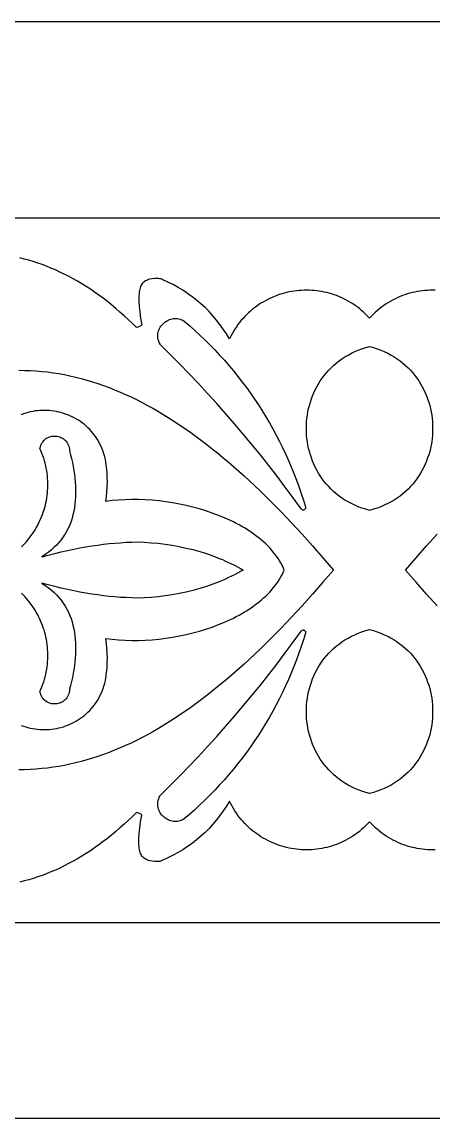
# Model space of a CAD drawing. Extents: x 1274 to 2074, y -191 to -51.
# Drawn here: x 1565 to 1617.6, y -190.5 to -50.5 of the extents above; entities that cross this region are included whole.
import ezdxf

# ---------------------------------------------------------------- set-up
doc = ezdxf.new("R2010")
doc.units = 0
doc.layers.add('LAYER_1', color=18, linetype='CONTINUOUS')

msp = doc.modelspace()

# ---------------------------------------------------------------- linework, layer by layer
at = {"layer": 'LAYER_1'}
for points in [[(2074.4, -190.54), (2074.4, -50.54), (1274.4, -50.54), (1274.4, -190.54)], [(1582.69, -91.71), (1582.59, -91.5), (1582.51, -91.31), (1582.46, -91.11), (1582.42, -90.91), (1582.4, -90.72), (1582.4, -90.54), (1582.41, -90.35), (1582.44, -90.18), (1582.49, -90.01), (1582.55, -89.84), (1582.62, -89.68), (1582.7, -89.53), (1582.8, -89.38), (1582.91, -89.25), (1583.03, -89.12), (1583.15, -89), (1583.29, -88.89), (1583.43, -88.79), (1583.58, -88.7), (1583.74, -88.62), (1583.9, -88.56), (1584.06, -88.5), (1584.23, -88.46), (1584.4, -88.43), (1584.57, -88.42), (1584.74, -88.42), (1584.92, -88.43), (1585.09, -88.46), (1585.26, -88.51), (1585.43, -88.57), (1585.59, -88.65), (1585.75, -88.74), (1586.44, -89.33), (1587.11, -89.93), (1587.77, -90.54), (1588.42, -91.16), (1589.06, -91.79), (1589.69, -92.44), (1590.3, -93.09), (1590.9, -93.76), (1591.49, -94.43), (1592.07, -95.12), (1592.63, -95.82), (1593.18, -96.53), (1593.72, -97.24), (1594.24, -97.97), (1594.75, -98.71), (1595.25, -99.45), (1595.73, -100.21), (1596.2, -100.97), (1596.66, -101.74), (1597.1, -102.52), (1597.53, -103.31), (1597.94, -104.11), (1598.34, -104.91), (1598.72, -105.72), (1599.09, -106.54), (1599.45, -107.37), (1599.79, -108.2), (1600.12, -109.05), (1600.43, -109.89), (1600.72, -110.75), (1601, -111.61), (1601.27, -112.48), (1601.28, -112.54), (1601.28, -112.6), (1601.28, -112.65), (1601.26, -112.7), (1601.23, -112.75), (1601.2, -112.79), (1601.16, -112.82), (1601.11, -112.85), (1601.06, -112.87), (1601.01, -112.88), (1600.96, -112.88), (1600.91, -112.87), (1600.86, -112.85), (1600.81, -112.82), (1600.77, -112.78), (1600.73, -112.73), (1599.72, -111.33), (1598.69, -109.95), (1597.64, -108.57), (1596.58, -107.2), (1595.51, -105.85), (1594.42, -104.51), (1593.32, -103.18), (1592.2, -101.87), (1591.07, -100.56), (1589.92, -99.27), (1588.76, -97.99), (1587.59, -96.73), (1586.4, -95.47), (1585.2, -94.23), (1583.99, -93.01), (1582.76, -91.79)], [(1609.46, -112.93), (1608.97, -112.79), (1608.48, -112.64), (1608.02, -112.46), (1607.57, -112.27), (1607.14, -112.06), (1606.72, -111.84), (1606.32, -111.6), (1605.93, -111.35), (1605.56, -111.09), (1605.21, -110.81), (1604.87, -110.52), (1604.54, -110.21), (1604.24, -109.89), (1603.94, -109.57), (1603.67, -109.23), (1603.41, -108.88), (1603.16, -108.53), (1602.94, -108.16), (1602.72, -107.79), (1602.53, -107.41), (1602.34, -107.02), (1602.18, -106.63), (1602.03, -106.23), (1601.9, -105.82), (1601.78, -105.41), (1601.67, -105), (1601.59, -104.58), (1601.52, -104.16), (1601.46, -103.74), (1601.42, -103.31), (1601.4, -102.89), (1601.39, -102.46), (1601.4, -102.03), (1601.42, -101.61), (1601.46, -101.18), (1601.52, -100.76), (1601.59, -100.34), (1601.67, -99.92), (1601.78, -99.51), (1601.9, -99.1), (1602.03, -98.69), (1602.18, -98.29), (1602.34, -97.9), (1602.53, -97.51), (1602.72, -97.13), (1602.94, -96.76), (1603.16, -96.39), (1603.41, -96.04), (1603.67, -95.69), (1603.94, -95.35), (1604.24, -95.02), (1604.54, -94.71), (1604.87, -94.4), (1605.21, -94.11), (1605.56, -93.83), (1605.93, -93.57), (1606.32, -93.32), (1606.72, -93.08), (1607.14, -92.85), (1607.57, -92.65), (1608.02, -92.46), (1608.48, -92.28), (1608.97, -92.13), (1609.46, -91.99), (1609.96, -92.13), (1610.44, -92.28), (1610.9, -92.46), (1611.35, -92.65), (1611.79, -92.85), (1612.21, -93.08), (1612.61, -93.32), (1612.99, -93.57), (1613.36, -93.83), (1613.72, -94.11), (1614.06, -94.4), (1614.38, -94.71), (1614.69, -95.02), (1614.98, -95.35), (1615.26, -95.69), (1615.52, -96.04), (1615.76, -96.39), (1615.99, -96.76), (1616.2, -97.13), (1616.4, -97.51), (1616.58, -97.9), (1616.75, -98.29), (1616.89, -98.69), (1617.03, -99.1), (1617.15, -99.51), (1617.25, -99.92), (1617.34, -100.34), (1617.41, -100.76), (1617.46, -101.18), (1617.5, -101.61), (1617.53, -102.03), (1617.53, -102.46), (1617.53, -102.89), (1617.5, -103.31), (1617.46, -103.74), (1617.41, -104.16), (1617.34, -104.58), (1617.25, -105), (1617.15, -105.41), (1617.03, -105.82), (1616.89, -106.23), (1616.75, -106.63), (1616.58, -107.02), (1616.4, -107.41), (1616.2, -107.79), (1615.99, -108.16), (1615.76, -108.53), (1615.52, -108.88), (1615.26, -109.23), (1614.98, -109.57), (1614.69, -109.89), (1614.38, -110.21), (1614.06, -110.52), (1613.72, -110.81), (1613.36, -111.09), (1612.99, -111.35), (1612.61, -111.6), (1612.21, -111.84), (1611.79, -112.06), (1611.35, -112.27), (1610.9, -112.46), (1610.44, -112.64), (1609.96, -112.79)], [(1585.75, -152.34), (1585.59, -152.43), (1585.43, -152.51), (1585.26, -152.57), (1585.09, -152.62), (1584.92, -152.65), (1584.74, -152.66), (1584.57, -152.66), (1584.4, -152.64), (1584.23, -152.62), (1584.06, -152.57), (1583.9, -152.52), (1583.74, -152.45), (1583.58, -152.38), (1583.43, -152.29), (1583.29, -152.19), (1583.15, -152.08), (1583.03, -151.96), (1582.91, -151.83), (1582.8, -151.69), (1582.7, -151.55), (1582.62, -151.4), (1582.55, -151.24), (1582.49, -151.07), (1582.44, -150.9), (1582.41, -150.72), (1582.4, -150.54), (1582.4, -150.35), (1582.42, -150.16), (1582.46, -149.97), (1582.51, -149.77), (1582.59, -149.57), (1582.69, -149.37), (1582.76, -149.28), (1583.99, -148.07), (1585.2, -146.84), (1586.4, -145.6), (1587.59, -144.35), (1588.76, -143.08), (1589.92, -141.81), (1591.07, -140.51), (1592.2, -139.21), (1593.32, -137.89), (1594.42, -136.57), (1595.51, -135.23), (1596.58, -133.87), (1597.64, -132.51), (1598.69, -131.13), (1599.72, -129.74), (1600.73, -128.34), (1600.77, -128.29), (1600.81, -128.25), (1600.86, -128.22), (1600.91, -128.21), (1600.96, -128.2), (1601.01, -128.2), (1601.06, -128.21), (1601.11, -128.23), (1601.16, -128.26), (1601.2, -128.29), (1601.23, -128.33), (1601.26, -128.37), (1601.28, -128.42), (1601.28, -128.48), (1601.28, -128.54), (1601.27, -128.6), (1601, -129.47), (1600.72, -130.33), (1600.43, -131.18), (1600.12, -132.03), (1599.79, -132.87), (1599.45, -133.71), (1599.09, -134.53), (1598.72, -135.35), (1598.34, -136.17), (1597.94, -136.97), (1597.53, -137.77), (1597.1, -138.56), (1596.66, -139.34), (1596.2, -140.11), (1595.73, -140.87), (1595.25, -141.63), (1594.75, -142.37), (1594.24, -143.11), (1593.72, -143.83), (1593.18, -144.55), (1592.63, -145.26), (1592.07, -145.96), (1591.49, -146.64), (1590.9, -147.32), (1590.3, -147.99), (1589.69, -148.64), (1589.06, -149.29), (1588.42, -149.92), (1587.77, -150.54), (1587.11, -151.15), (1586.44, -151.75)], [(1609.46, -149.09), (1608.97, -148.95), (1608.48, -148.79), (1608.02, -148.62), (1607.57, -148.43), (1607.14, -148.22), (1606.72, -148), (1606.32, -147.76), (1605.93, -147.51), (1605.56, -147.24), (1605.21, -146.96), (1604.87, -146.67), (1604.54, -146.37), (1604.24, -146.05), (1603.94, -145.73), (1603.67, -145.39), (1603.41, -145.04), (1603.16, -144.68), (1602.94, -144.32), (1602.72, -143.95), (1602.53, -143.56), (1602.34, -143.18), (1602.18, -142.78), (1602.03, -142.38), (1601.9, -141.98), (1601.78, -141.57), (1601.67, -141.15), (1601.59, -140.74), (1601.52, -140.32), (1601.46, -139.89), (1601.42, -139.47), (1601.4, -139.04), (1601.39, -138.62), (1601.4, -138.19), (1601.42, -137.77), (1601.46, -137.34), (1601.52, -136.92), (1601.59, -136.5), (1601.67, -136.08), (1601.78, -135.67), (1601.9, -135.26), (1602.03, -134.85), (1602.18, -134.45), (1602.34, -134.06), (1602.53, -133.67), (1602.72, -133.29), (1602.94, -132.92), (1603.16, -132.55), (1603.41, -132.19), (1603.67, -131.85), (1603.94, -131.51), (1604.24, -131.18), (1604.54, -130.87), (1604.87, -130.56), (1605.21, -130.27), (1605.56, -129.99), (1605.93, -129.72), (1606.32, -129.47), (1606.72, -129.23), (1607.14, -129.01), (1607.57, -128.81), (1608.02, -128.61), (1608.48, -128.44), (1608.97, -128.28), (1609.46, -128.15), (1609.96, -128.28), (1610.44, -128.44), (1610.9, -128.61), (1611.35, -128.81), (1611.79, -129.01), (1612.21, -129.23), (1612.61, -129.47), (1612.99, -129.72), (1613.36, -129.99), (1613.72, -130.27), (1614.06, -130.56), (1614.38, -130.87), (1614.69, -131.18), (1614.98, -131.51), (1615.26, -131.85), (1615.52, -132.19), (1615.76, -132.55), (1615.99, -132.92), (1616.2, -133.29), (1616.4, -133.67), (1616.58, -134.06), (1616.75, -134.45), (1616.89, -134.85), (1617.03, -135.26), (1617.15, -135.67), (1617.25, -136.08), (1617.34, -136.5), (1617.41, -136.92), (1617.46, -137.34), (1617.5, -137.77), (1617.53, -138.19), (1617.53, -138.62), (1617.53, -139.04), (1617.5, -139.47), (1617.46, -139.89), (1617.41, -140.32), (1617.34, -140.74), (1617.25, -141.15), (1617.15, -141.57), (1617.03, -141.98), (1616.89, -142.38), (1616.75, -142.78), (1616.58, -143.18), (1616.4, -143.56), (1616.2, -143.95), (1615.99, -144.32), (1615.76, -144.68), (1615.52, -145.04), (1615.26, -145.39), (1614.98, -145.73), (1614.69, -146.05), (1614.38, -146.37), (1614.06, -146.67), (1613.72, -146.96), (1613.36, -147.24), (1612.99, -147.51), (1612.61, -147.76), (1612.21, -148), (1611.79, -148.22), (1611.35, -148.43), (1610.9, -148.62), (1610.44, -148.79), (1609.96, -148.95)]]:
    msp.add_lwpolyline(points, close=True, dxfattribs=at)
for points in [[(1348.71, -75.54), (2000.1, -75.54)], [(1617.83, -84.81), (1617.51, -84.8), (1617.18, -84.81), (1616.86, -84.82), (1616.54, -84.84), (1616.22, -84.88), (1615.89, -84.92), (1615.57, -84.97), (1615.25, -85.04), (1614.94, -85.11), (1614.62, -85.19), (1614.31, -85.28), (1613.99, -85.38), (1613.68, -85.49), (1613.38, -85.61), (1613.07, -85.75), (1612.77, -85.89), (1612.47, -86.04), (1612.17, -86.2), (1611.88, -86.37), (1611.6, -86.55), (1611.31, -86.74), (1611.03, -86.94), (1610.76, -87.15), (1610.49, -87.38), (1610.22, -87.61), (1609.96, -87.85), (1609.71, -88.1), (1609.46, -88.37), (1609.21, -88.1), (1608.96, -87.85), (1608.7, -87.61), (1608.44, -87.38), (1608.17, -87.15), (1607.89, -86.94), (1607.61, -86.74), (1607.33, -86.55), (1607.04, -86.37), (1606.75, -86.2), (1606.45, -86.04), (1606.16, -85.89), (1605.85, -85.75), (1605.55, -85.61), (1605.24, -85.49), (1604.93, -85.38), (1604.62, -85.28), (1604.3, -85.19), (1603.99, -85.11), (1603.67, -85.04), (1603.35, -84.97), (1603.03, -84.92), (1602.71, -84.88), (1602.39, -84.84), (1602.06, -84.82), (1601.74, -84.81), (1601.42, -84.8), (1601.1, -84.81), (1600.77, -84.82), (1600.45, -84.84), (1600.13, -84.88), (1599.81, -84.92), (1599.49, -84.97), (1599.18, -85.03), (1598.86, -85.1), (1598.55, -85.18), (1598.24, -85.27), (1597.93, -85.37), (1597.63, -85.47), (1597.32, -85.59), (1597.02, -85.72), (1596.73, -85.85), (1596.44, -85.99), (1596.15, -86.14), (1595.86, -86.31), (1595.58, -86.48), (1595.31, -86.65), (1595.04, -86.84), (1594.77, -87.04), (1594.51, -87.24), (1594.26, -87.46), (1594.01, -87.68), (1593.76, -87.91), (1593.53, -88.15), (1593.3, -88.4), (1593.07, -88.65), (1592.85, -88.92), (1592.64, -89.19), (1592.44, -89.47), (1592.25, -89.76), (1592.06, -90.06), (1591.88, -90.37), (1591.71, -90.69), (1591.54, -91.01), (1591.17, -90.38), (1590.76, -89.78), (1590.34, -89.19), (1589.89, -88.62), (1589.43, -88.07), (1588.94, -87.54), (1588.43, -87.03), (1587.9, -86.54), (1587.35, -86.07), (1586.78, -85.63), (1586.2, -85.21), (1585.59, -84.81), (1584.98, -84.44), (1584.34, -84.09), (1583.69, -83.77), (1583.03, -83.47), (1582.91, -83.41), (1582.79, -83.36), (1582.67, -83.33), (1582.54, -83.3), (1582.41, -83.29), (1582.29, -83.28), (1582.16, -83.29), (1582.03, -83.31), (1581.68, -83.35), (1581.36, -83.41), (1581.21, -83.45), (1581.07, -83.5), (1580.94, -83.55), (1580.82, -83.61), (1580.71, -83.69), (1580.6, -83.77), (1580.5, -83.86), (1580.41, -83.96), (1580.33, -84.07), (1580.26, -84.2), (1580.2, -84.33), (1580.14, -84.49), (1580.09, -84.65), (1580.05, -84.83), (1580.02, -85.02), (1580, -85.24), (1579.98, -85.46), (1579.97, -85.71), (1579.97, -85.97), (1579.98, -86.25), (1580.02, -86.87), (1580.1, -87.57), (1580.2, -88.36), (1580.34, -89.24), (1580.21, -89.35), (1580.05, -89.44), (1579.86, -89.51), (1579.66, -89.56), (1579.14, -89.05), (1578.61, -88.55), (1578.09, -88.06), (1577.56, -87.59), (1577.03, -87.13), (1576.49, -86.69), (1575.96, -86.26), (1575.41, -85.84), (1574.87, -85.44), (1574.32, -85.06), (1573.78, -84.68), (1573.22, -84.32), (1572.67, -83.98), (1572.11, -83.65), (1571.56, -83.34), (1571, -83.03), (1570.44, -82.75), (1569.87, -82.48), (1569.31, -82.22), (1568.74, -81.98), (1568.18, -81.75), (1567.61, -81.53), (1567.04, -81.33), (1566.47, -81.15), (1565.9, -80.98), (1565.32, -80.83), (1564.75, -80.69)], [(1564.62, -95.03), (1565.36, -95.04), (1566.09, -95.06), (1566.82, -95.11), (1567.55, -95.17), (1568.28, -95.25), (1569.01, -95.34), (1569.73, -95.46), (1570.45, -95.59), (1571.17, -95.73), (1571.89, -95.9), (1572.61, -96.08), (1573.32, -96.28), (1574.03, -96.49), (1574.75, -96.72), (1575.46, -96.97), (1576.16, -97.23), (1576.87, -97.51), (1577.57, -97.81), (1578.28, -98.12), (1578.98, -98.44), (1579.68, -98.78), (1580.38, -99.14), (1581.08, -99.51), (1581.77, -99.89), (1582.47, -100.29), (1583.16, -100.7), (1583.85, -101.13), (1584.54, -101.57), (1585.23, -102.03), (1585.92, -102.5), (1586.61, -102.98), (1587.3, -103.48), (1587.98, -103.99), (1588.67, -104.51), (1589.35, -105.05), (1590.03, -105.59), (1590.71, -106.15), (1591.39, -106.73), (1592.07, -107.31), (1592.75, -107.91), (1593.43, -108.52), (1594.11, -109.14), (1594.78, -109.77), (1595.46, -110.42), (1596.13, -111.07), (1596.81, -111.74), (1597.48, -112.42), (1598.15, -113.1), (1598.82, -113.8), (1599.49, -114.51), (1600.84, -115.96), (1602.18, -117.45), (1603.51, -118.97), (1604.85, -120.54), (1603.51, -122.1), (1602.18, -123.63), (1600.84, -125.12), (1599.49, -126.57), (1598.82, -127.28), (1598.15, -127.97), (1597.48, -128.66), (1596.81, -129.34), (1596.13, -130.01), (1595.46, -130.66), (1594.78, -131.3), (1594.11, -131.94), (1593.43, -132.56), (1592.75, -133.17), (1592.07, -133.76), (1591.39, -134.35), (1590.71, -134.92), (1590.03, -135.48), (1589.35, -136.03), (1588.67, -136.57), (1587.98, -137.09), (1587.3, -137.6), (1586.61, -138.1), (1585.92, -138.58), (1585.23, -139.05), (1584.54, -139.5), (1583.85, -139.95), (1583.16, -140.37), (1582.47, -140.79), (1581.77, -141.19), (1581.08, -141.57), (1580.38, -141.94), (1579.68, -142.3), (1578.98, -142.64), (1578.28, -142.96), (1577.57, -143.27), (1576.87, -143.57), (1576.16, -143.84), (1575.46, -144.11), (1574.75, -144.35), (1574.03, -144.59), (1573.32, -144.8), (1572.61, -145), (1571.89, -145.18), (1571.17, -145.34), (1570.45, -145.49), (1569.73, -145.62), (1569.01, -145.74), (1568.28, -145.83), (1567.55, -145.91), (1566.82, -145.97), (1566.09, -146.01), (1565.36, -146.04), (1564.62, -146.04)], [(1564.92, -140.38), (1565.21, -140.49), (1565.51, -140.58), (1565.8, -140.66), (1566.1, -140.74), (1566.4, -140.8), (1566.7, -140.84), (1567, -140.88), (1567.31, -140.91), (1567.61, -140.92), (1567.92, -140.92), (1568.22, -140.92), (1568.52, -140.9), (1568.83, -140.87), (1569.13, -140.83), (1569.43, -140.77), (1569.73, -140.71), (1570.02, -140.64), (1570.32, -140.55), (1570.61, -140.46), (1570.89, -140.35), (1571.17, -140.23), (1571.45, -140.1), (1571.72, -139.96), (1571.99, -139.81), (1572.26, -139.65), (1572.51, -139.48), (1572.76, -139.3), (1573.01, -139.11), (1573.24, -138.91), (1573.47, -138.7), (1573.69, -138.47), (1573.91, -138.24), (1574.11, -138), (1574.31, -137.74), (1574.5, -137.48), (1574.67, -137.21), (1574.84, -136.92), (1575, -136.63), (1575.14, -136.33), (1575.28, -136.01), (1575.4, -135.69), (1575.51, -135.36), (1575.61, -135.01), (1575.7, -134.66), (1575.77, -134.3), (1575.85, -133.67), (1575.91, -133.05), (1575.94, -132.42), (1575.95, -131.79), (1575.93, -131.17), (1575.89, -130.54), (1575.83, -129.91), (1575.74, -129.29), (1576.55, -129.39), (1577.38, -129.47), (1578.22, -129.52), (1579.07, -129.54), (1579.93, -129.53), (1580.8, -129.5), (1581.67, -129.44), (1582.55, -129.36), (1583.42, -129.25), (1584.29, -129.12), (1585.16, -128.96), (1586.02, -128.78), (1586.88, -128.57), (1587.72, -128.34), (1588.55, -128.09), (1589.36, -127.82), (1590.16, -127.52), (1590.93, -127.2), (1591.69, -126.86), (1592.06, -126.68), (1592.42, -126.49), (1592.78, -126.3), (1593.13, -126.11), (1593.47, -125.9), (1593.8, -125.7), (1594.13, -125.49), (1594.45, -125.27), (1594.76, -125.05), (1595.07, -124.82), (1595.36, -124.59), (1595.65, -124.35), (1595.92, -124.11), (1596.19, -123.87), (1596.45, -123.62), (1596.7, -123.36), (1596.93, -123.1), (1597.16, -122.83), (1597.37, -122.56), (1597.58, -122.29), (1597.77, -122.01), (1597.95, -121.72), (1598.12, -121.43), (1598.28, -121.14), (1598.43, -120.84), (1598.56, -120.54), (1598.43, -120.24), (1598.28, -119.94), (1598.12, -119.64), (1597.95, -119.36), (1597.77, -119.07), (1597.58, -118.79), (1597.37, -118.52), (1597.16, -118.24), (1596.93, -117.98), (1596.7, -117.72), (1596.45, -117.46), (1596.19, -117.21), (1595.92, -116.96), (1595.65, -116.72), (1595.36, -116.49), (1595.07, -116.25), (1594.76, -116.03), (1594.45, -115.81), (1594.13, -115.59), (1593.8, -115.38), (1593.47, -115.17), (1593.13, -114.97), (1592.78, -114.78), (1592.42, -114.59), (1592.06, -114.4), (1591.69, -114.22), (1590.93, -113.88), (1590.16, -113.56), (1589.36, -113.26), (1588.55, -112.99), (1587.72, -112.73), (1586.88, -112.5), (1586.02, -112.3), (1585.16, -112.12), (1584.29, -111.96), (1583.42, -111.83), (1582.55, -111.72), (1581.67, -111.64), (1580.8, -111.58), (1579.93, -111.55), (1579.07, -111.54), (1578.22, -111.56), (1577.38, -111.61), (1576.55, -111.68), (1575.74, -111.78), (1575.83, -111.16), (1575.89, -110.54), (1575.93, -109.91), (1575.95, -109.28), (1575.94, -108.66), (1575.91, -108.03), (1575.85, -107.4), (1575.77, -106.78), (1575.7, -106.42), (1575.61, -106.07), (1575.51, -105.72), (1575.4, -105.39), (1575.28, -105.07), (1575.14, -104.75), (1575, -104.45), (1574.84, -104.15), (1574.67, -103.87), (1574.5, -103.6), (1574.31, -103.33), (1574.11, -103.08), (1573.91, -102.84), (1573.69, -102.6), (1573.47, -102.38), (1573.24, -102.17), (1573.01, -101.97), (1572.76, -101.78), (1572.51, -101.59), (1572.26, -101.42), (1571.99, -101.26), (1571.72, -101.11), (1571.45, -100.97), (1571.17, -100.85), (1570.89, -100.73), (1570.61, -100.62), (1570.32, -100.53), (1570.02, -100.44), (1569.73, -100.37), (1569.43, -100.3), (1569.13, -100.25), (1568.83, -100.21), (1568.52, -100.18), (1568.22, -100.16), (1567.92, -100.15), (1567.61, -100.16), (1567.31, -100.17), (1567, -100.2), (1566.7, -100.23), (1566.4, -100.28), (1566.1, -100.34), (1565.8, -100.41), (1565.51, -100.5), (1565.21, -100.59), (1564.92, -100.7)], [(1564.96, -117.6), (1565.18, -117.38), (1565.39, -117.15), (1565.6, -116.92), (1565.8, -116.68), (1566, -116.44), (1566.18, -116.19), (1566.36, -115.94), (1566.54, -115.68), (1566.7, -115.42), (1566.86, -115.15), (1567.01, -114.88), (1567.15, -114.6), (1567.29, -114.32), (1567.42, -114.04), (1567.54, -113.75), (1567.65, -113.46), (1567.75, -113.17), (1567.85, -112.87), (1567.94, -112.57), (1568.02, -112.27), (1568.09, -111.97), (1568.15, -111.66), (1568.2, -111.35), (1568.25, -111.04), (1568.28, -110.73), (1568.31, -110.41), (1568.33, -110.1), (1568.34, -109.78), (1568.34, -109.46), (1568.33, -109.14), (1568.31, -108.82), (1568.28, -108.5), (1568.25, -108.18), (1568.2, -107.86), (1568.14, -107.54), (1568.08, -107.22), (1568, -106.9), (1567.91, -106.58), (1567.82, -106.26), (1567.71, -105.94), (1567.59, -105.62), (1567.46, -105.31), (1567.33, -104.99), (1567.38, -104.79), (1567.44, -104.6), (1567.52, -104.42), (1567.61, -104.26), (1567.72, -104.12), (1567.83, -103.99), (1567.96, -103.87), (1568.09, -103.76), (1568.24, -103.67), (1568.38, -103.6), (1568.54, -103.54), (1568.7, -103.49), (1568.86, -103.46), (1569.03, -103.44), (1569.19, -103.43), (1569.36, -103.44), (1569.52, -103.46), (1569.69, -103.49), (1569.85, -103.54), (1570, -103.6), (1570.15, -103.67), (1570.3, -103.76), (1570.43, -103.85), (1570.56, -103.97), (1570.67, -104.09), (1570.78, -104.23), (1570.87, -104.38), (1570.95, -104.54), (1571.02, -104.71), (1571.07, -104.9), (1571.1, -105.09), (1571.12, -105.3), (1571.25, -105.81), (1571.37, -106.31), (1571.48, -106.81), (1571.58, -107.31), (1571.67, -107.81), (1571.74, -108.31), (1571.8, -108.8), (1571.84, -109.29), (1571.88, -109.78), (1571.89, -110.26), (1571.89, -110.74), (1571.88, -111.21), (1571.85, -111.68), (1571.8, -112.14), (1571.74, -112.59), (1571.65, -113.04), (1571.55, -113.48), (1571.43, -113.91), (1571.3, -114.34), (1571.14, -114.75), (1570.96, -115.15), (1570.76, -115.55), (1570.54, -115.93), (1570.3, -116.31), (1570.04, -116.67), (1569.76, -117.02), (1569.45, -117.36), (1569.12, -117.68), (1568.76, -118), (1568.38, -118.3), (1567.98, -118.58), (1567.55, -118.85), (1568.39, -118.63), (1569.23, -118.42), (1570.05, -118.22), (1570.85, -118.04), (1571.65, -117.87), (1572.43, -117.72), (1573.2, -117.58), (1573.96, -117.46), (1574.71, -117.35), (1575.45, -117.25), (1576.18, -117.17), (1576.91, -117.1), (1577.63, -117.05), (1578.35, -117), (1579.07, -116.98), (1579.78, -116.96), (1580.66, -116.99), (1581.55, -117.05), (1582.44, -117.13), (1583.34, -117.24), (1584.23, -117.38), (1585.12, -117.54), (1586.01, -117.73), (1586.88, -117.94), (1587.75, -118.18), (1588.6, -118.45), (1589.44, -118.74), (1590.26, -119.05), (1590.66, -119.21), (1591.06, -119.39), (1591.45, -119.56), (1591.83, -119.75), (1592.21, -119.94), (1592.58, -120.13), (1592.95, -120.33), (1593.3, -120.54), (1592.95, -120.75), (1592.58, -120.95), (1592.21, -121.14), (1591.83, -121.33), (1591.45, -121.51), (1591.06, -121.69), (1590.66, -121.86), (1590.26, -122.03), (1589.44, -122.34), (1588.6, -122.63), (1587.75, -122.9), (1586.88, -123.14), (1586.01, -123.35), (1585.12, -123.54), (1584.23, -123.7), (1583.34, -123.84), (1582.44, -123.95), (1581.55, -124.03), (1580.66, -124.09), (1579.78, -124.12), (1579.07, -124.1), (1578.35, -124.07), (1577.63, -124.03), (1576.91, -123.98), (1576.18, -123.91), (1575.45, -123.83), (1574.71, -123.73), (1573.96, -123.62), (1573.2, -123.49), (1572.43, -123.36), (1571.65, -123.2), (1570.85, -123.04), (1570.05, -122.86), (1569.23, -122.66), (1568.39, -122.45), (1567.55, -122.23), (1567.98, -122.5), (1568.38, -122.78), (1568.76, -123.08), (1569.12, -123.39), (1569.45, -123.72), (1569.76, -124.06), (1570.04, -124.41), (1570.3, -124.77), (1570.54, -125.14), (1570.76, -125.53), (1570.96, -125.92), (1571.14, -126.33), (1571.3, -126.74), (1571.43, -127.17), (1571.55, -127.6), (1571.65, -128.04), (1571.74, -128.48), (1571.8, -128.94), (1571.85, -129.4), (1571.88, -129.86), (1571.89, -130.34), (1571.89, -130.81), (1571.88, -131.3), (1571.84, -131.78), (1571.8, -132.27), (1571.74, -132.77), (1571.67, -133.26), (1571.58, -133.76), (1571.48, -134.26), (1571.37, -134.77), (1571.25, -135.27), (1571.12, -135.77), (1571.1, -135.98), (1571.07, -136.18), (1571.02, -136.37), (1570.95, -136.54), (1570.87, -136.7), (1570.78, -136.85), (1570.67, -136.99), (1570.56, -137.11), (1570.43, -137.22), (1570.3, -137.32), (1570.15, -137.41), (1570, -137.48), (1569.85, -137.54), (1569.69, -137.59), (1569.52, -137.62), (1569.36, -137.64), (1569.19, -137.65), (1569.03, -137.64), (1568.86, -137.62), (1568.7, -137.59), (1568.54, -137.54), (1568.38, -137.48), (1568.24, -137.4), (1568.09, -137.31), (1567.96, -137.21), (1567.83, -137.09), (1567.72, -136.96), (1567.61, -136.81), (1567.52, -136.65), (1567.44, -136.48), (1567.38, -136.29), (1567.33, -136.08), (1567.46, -135.77), (1567.59, -135.45), (1567.71, -135.14), (1567.82, -134.82), (1567.91, -134.5), (1568, -134.18), (1568.08, -133.86), (1568.14, -133.54), (1568.2, -133.22), (1568.25, -132.9), (1568.28, -132.57), (1568.31, -132.25), (1568.33, -131.93), (1568.34, -131.61), (1568.34, -131.3), (1568.33, -130.98), (1568.31, -130.66), (1568.28, -130.35), (1568.25, -130.04), (1568.2, -129.73), (1568.15, -129.42), (1568.09, -129.11), (1568.02, -128.81), (1567.94, -128.5), (1567.85, -128.2), (1567.75, -127.91), (1567.65, -127.61), (1567.54, -127.32), (1567.42, -127.04), (1567.29, -126.75), (1567.15, -126.48), (1567.01, -126.2), (1566.86, -125.93), (1566.7, -125.66), (1566.54, -125.4), (1566.36, -125.14), (1566.18, -124.89), (1566, -124.64), (1565.8, -124.4), (1565.6, -124.16), (1565.39, -123.93), (1565.18, -123.7), (1564.96, -123.48)], [(1618.09, -125.12), (1616.75, -123.63), (1615.41, -122.1), (1614.08, -120.54), (1615.41, -118.97), (1616.75, -117.45), (1618.09, -115.96)], [(1617.83, -156.27), (1617.51, -156.28), (1617.18, -156.27), (1616.86, -156.26), (1616.54, -156.23), (1616.22, -156.2), (1615.89, -156.16), (1615.57, -156.1), (1615.25, -156.04), (1614.94, -155.97), (1614.62, -155.89), (1614.31, -155.8), (1613.99, -155.7), (1613.68, -155.58), (1613.38, -155.46), (1613.07, -155.33), (1612.77, -155.19), (1612.47, -155.04), (1612.17, -154.88), (1611.88, -154.71), (1611.6, -154.53), (1611.31, -154.34), (1611.03, -154.13), (1610.76, -153.92), (1610.49, -153.7), (1610.22, -153.47), (1609.96, -153.23), (1609.71, -152.97), (1609.46, -152.71), (1609.21, -152.97), (1608.96, -153.23), (1608.7, -153.47), (1608.44, -153.7), (1608.17, -153.92), (1607.89, -154.13), (1607.61, -154.34), (1607.33, -154.53), (1607.04, -154.71), (1606.75, -154.88), (1606.45, -155.04), (1606.16, -155.19), (1605.85, -155.33), (1605.55, -155.46), (1605.24, -155.58), (1604.93, -155.7), (1604.62, -155.8), (1604.3, -155.89), (1603.99, -155.97), (1603.67, -156.04), (1603.35, -156.1), (1603.03, -156.16), (1602.71, -156.2), (1602.39, -156.23), (1602.06, -156.26), (1601.74, -156.27), (1601.42, -156.28), (1601.1, -156.27), (1600.77, -156.26), (1600.45, -156.23), (1600.13, -156.2), (1599.81, -156.16), (1599.49, -156.11), (1599.18, -156.05), (1598.86, -155.98), (1598.55, -155.9), (1598.24, -155.81), (1597.93, -155.71), (1597.63, -155.6), (1597.32, -155.49), (1597.02, -155.36), (1596.73, -155.23), (1596.44, -155.08), (1596.15, -154.93), (1595.86, -154.77), (1595.58, -154.6), (1595.31, -154.42), (1595.04, -154.24), (1594.77, -154.04), (1594.51, -153.84), (1594.26, -153.62), (1594.01, -153.4), (1593.76, -153.17), (1593.53, -152.93), (1593.3, -152.68), (1593.07, -152.42), (1592.85, -152.16), (1592.64, -151.89), (1592.44, -151.6), (1592.25, -151.31), (1592.06, -151.01), (1591.88, -150.71), (1591.71, -150.39), (1591.54, -150.07), (1591.17, -150.69), (1590.76, -151.3), (1590.34, -151.89), (1589.89, -152.46), (1589.43, -153.01), (1588.94, -153.54), (1588.43, -154.05), (1587.9, -154.54), (1587.35, -155), (1586.78, -155.45), (1586.2, -155.87), (1585.59, -156.26), (1584.98, -156.64), (1584.34, -156.98), (1583.69, -157.31), (1583.03, -157.6), (1582.91, -157.66), (1582.79, -157.71), (1582.67, -157.75), (1582.54, -157.78), (1582.41, -157.79), (1582.29, -157.79), (1582.16, -157.79), (1582.03, -157.77), (1581.68, -157.73), (1581.36, -157.67), (1581.21, -157.63), (1581.07, -157.58), (1580.94, -157.52), (1580.82, -157.46), (1580.71, -157.39), (1580.6, -157.31), (1580.5, -157.22), (1580.41, -157.12), (1580.33, -157.01), (1580.26, -156.88), (1580.2, -156.74), (1580.14, -156.59), (1580.09, -156.43), (1580.05, -156.25), (1580.02, -156.05), (1580, -155.84), (1579.98, -155.61), (1579.97, -155.37), (1579.97, -155.11), (1579.98, -154.83), (1580.02, -154.21), (1580.1, -153.51), (1580.2, -152.72), (1580.34, -151.84), (1580.21, -151.73), (1580.05, -151.63), (1579.86, -151.56), (1579.66, -151.51), (1579.14, -152.03), (1578.61, -152.53), (1578.09, -153.01), (1577.56, -153.49), (1577.03, -153.94), (1576.49, -154.39), (1575.96, -154.82), (1575.41, -155.23), (1574.87, -155.63), (1574.32, -156.02), (1573.78, -156.39), (1573.22, -156.75), (1572.67, -157.1), (1572.11, -157.43), (1571.56, -157.74), (1571, -158.04), (1570.44, -158.33), (1569.87, -158.6), (1569.31, -158.86), (1568.74, -159.1), (1568.18, -159.33), (1567.61, -159.54), (1567.04, -159.74), (1566.47, -159.93), (1565.9, -160.1), (1565.32, -160.25), (1564.75, -160.39)], [(1348.71, -165.54), (2000.1, -165.54)]]:
    msp.add_lwpolyline(points, dxfattribs=at)

doc.saveas('drawing.dxf')
